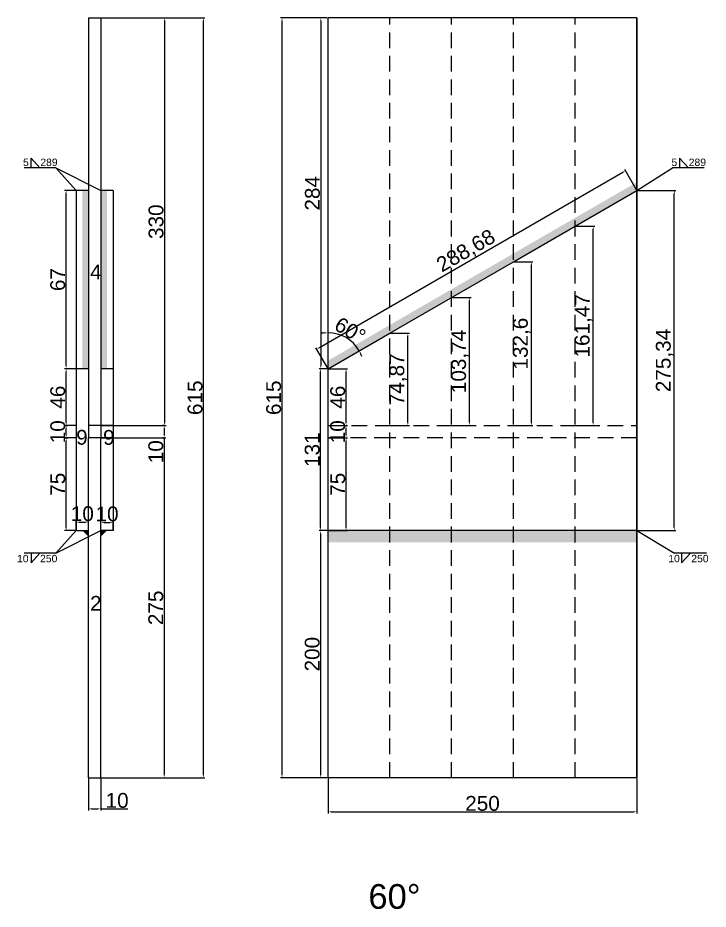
# Model space of a CAD drawing. Header units: millimetres. Extents: x 1455 to 24185, y -7314 to 4772.
# Drawn here: x 4227 to 4785, y -3964 to -3243 of the extents above; entities that cross this region are included whole.
import ezdxf

# ---------------------------------------------------------------- set-up
doc = ezdxf.new("R2010")
doc.units = ezdxf.units.MM
doc.linetypes.add('DASHED', pattern=[19.05, 12.7, -6.35])
for name, color, linetype in [('尺寸标注', 6, 'Continuous'), ('标号', 4, 'Continuous'), ('焊缝', 250, 'Continuous')]:
    doc.layers.add(name, color=color, linetype=linetype)
doc.styles.get("Standard").update_dxf_attribs({"font": 'arial.ttf'})
doc.dimstyles.new('ISO-25-JHF', dxfattribs={"dimtxt": 12, "dimasz": 2.5, "dimexe": 1.25, "dimexo": 0.625, "dimtad": 1, "dimtxsty": 'Standard', "dimcen": 2.5, "dimadec": 0, "dimazin": 0, "dimtfac": 1, "dimtmove": 0, "dimatfit": 3, "dimfxl": 1, "dimarcsym": 0})

# ---------------------------------------------------------------- blocks, each defined once
blk = doc.blocks.new('*D473')
at = {"layer": 'Defpoints', "color": 0, "transparency": 16777216}
for p in [(4477.6, -3271.48), (4577.6, -3468.87), (4496.31, -3504.31), (4477.6, -3526.61), (4477.6, -3886.48)]:
    blk.add_point(p, dxfattribs=at)
at = {"layer": '尺寸标注', "color": 0, "lineweight": -2, "transparency": 16777216}
for start, end in [(94.92197, 99.84395), (30, 90), (20.15605, 25.07803)]:
    blk.add_arc((4477.6, -3526.61), 29.11, start, end, dxfattribs=at)
at = {"layer": '尺寸标注', "color": 0, "transparency": 16777216}
for points in [[(4475.08, -3497.19), (4475.12, -3498.02), (4477.6, -3497.5)], [(4503.6, -3514.46), (4504.33, -3514.08), (4502.81, -3512.05)]]:
    blk.add_solid(points, dxfattribs=at)
at = {"layer": '尺寸标注', "color": 0, "transparency": 16777216, "insert": (4495.53, -3495.55), "char_height": 12, "attachment_point": 5, "rotation": 330}
blk.add_mtext('60°', dxfattribs=at)
blk = doc.blocks.new('*D474')
at = {"layer": 'Defpoints', "color": 0, "transparency": 16777216}
for p in [(4477.6, -3857.61), (4727.6, -3857.61), (4727.6, -3885.2)]:
    blk.add_point(p, dxfattribs=at)
at = {"layer": '尺寸标注', "color": 0, "lineweight": -2, "transparency": 16777216}
for p, q in [((4477.6, -3858.23), (4477.6, -3886.45)), ((4727.6, -3858.23), (4727.6, -3886.45)), ((4480.1, -3885.2), (4725.1, -3885.2))]:
    blk.add_line(p, q, dxfattribs=at)
at = {"layer": '尺寸标注', "color": 0, "transparency": 16777216}
for points in [[(4480.1, -3884.78), (4480.1, -3885.61), (4477.6, -3885.2)], [(4725.1, -3884.78), (4725.1, -3885.61), (4727.6, -3885.2)]]:
    blk.add_solid(points, dxfattribs=at)
at = {"layer": '尺寸标注', "color": 0, "transparency": 16777216, "insert": (4602.6, -3878.45), "char_height": 12, "attachment_point": 5}
blk.add_mtext('250', dxfattribs=at)
blk = doc.blocks.new('*D513')
at = {"layer": 'Defpoints', "color": 0, "transparency": 16777216}
for p in [(4727.6, -3382.27), (4757.84, -3382.27), (4727.6, -3657.61)]:
    blk.add_point(p, dxfattribs=at)
at = {"layer": '尺寸标注', "color": 0, "lineweight": -2, "transparency": 16777216}
for p, q in [((4728.22, -3382.27), (4759.09, -3382.27)), ((4757.84, -3655.11), (4757.84, -3384.77)), ((4728.22, -3657.61), (4759.09, -3657.61))]:
    blk.add_line(p, q, dxfattribs=at)
at = {"layer": '尺寸标注', "color": 0, "transparency": 16777216}
for points in [[(4757.42, -3384.77), (4758.25, -3384.77), (4757.84, -3382.27)], [(4757.42, -3655.11), (4758.25, -3655.11), (4757.84, -3657.61)]]:
    blk.add_solid(points, dxfattribs=at)
at = {"layer": '尺寸标注', "color": 0, "transparency": 16777216, "insert": (4750, -3519.94), "char_height": 12, "attachment_point": 5, "rotation": 90}
blk.add_mtext('275,34', dxfattribs=at)
blk = doc.blocks.new('*D514')
at = {"layer": 'Defpoints', "color": 0, "transparency": 16777216}
for p in [(4477.6, -3582.61), (4492.18, -3582.61), (4477.6, -3657.61)]:
    blk.add_point(p, dxfattribs=at)
at = {"layer": '尺寸标注', "color": 0, "lineweight": -2, "transparency": 16777216}
for p, q in [((4478.22, -3582.61), (4493.43, -3582.61)), ((4492.18, -3655.11), (4492.18, -3585.11)), ((4478.22, -3657.61), (4493.43, -3657.61))]:
    blk.add_line(p, q, dxfattribs=at)
at = {"layer": '尺寸标注', "color": 0, "transparency": 16777216}
for points in [[(4491.77, -3585.11), (4492.6, -3585.11), (4492.18, -3582.61)], [(4491.77, -3655.11), (4492.6, -3655.11), (4492.18, -3657.61)]]:
    blk.add_solid(points, dxfattribs=at)
at = {"layer": '尺寸标注', "color": 0, "transparency": 16777216, "insert": (4485.46, -3620.11), "char_height": 12, "attachment_point": 5, "rotation": 90}
blk.add_mtext('75', dxfattribs=at)
blk = doc.blocks.new('*D515')
at = {"layer": 'Defpoints', "color": 0, "transparency": 16777216}
for p in [(4477.6, -3572.61), (4492.18, -3572.61), (4477.6, -3582.61)]:
    blk.add_point(p, dxfattribs=at)
at = {"layer": '尺寸标注', "color": 0, "lineweight": -2, "transparency": 16777216}
for p, q in [((4478.22, -3572.61), (4493.43, -3572.61)), ((4492.18, -3580.11), (4492.18, -3575.11)), ((4478.22, -3582.61), (4493.43, -3582.61))]:
    blk.add_line(p, q, dxfattribs=at)
at = {"layer": '尺寸标注', "color": 0, "transparency": 16777216}
for points in [[(4491.77, -3575.11), (4492.6, -3575.11), (4492.18, -3572.61)], [(4491.77, -3580.11), (4492.6, -3580.11), (4492.18, -3582.61)]]:
    blk.add_solid(points, dxfattribs=at)
at = {"layer": '尺寸标注', "color": 0, "transparency": 16777216, "insert": (4485.43, -3577.61), "char_height": 12, "attachment_point": 5, "rotation": 90}
blk.add_mtext('10', dxfattribs=at)
blk = doc.blocks.new('*D475')
at = {"layer": 'Defpoints', "color": 0, "transparency": 16777216}
for p in [(4477.6, -3526.61), (4492.18, -3526.61), (4477.6, -3572.61)]:
    blk.add_point(p, dxfattribs=at)
at = {"layer": '尺寸标注', "color": 0, "lineweight": -2, "transparency": 16777216}
for p, q in [((4478.22, -3526.61), (4493.43, -3526.61)), ((4492.18, -3570.11), (4492.18, -3529.11)), ((4478.22, -3572.61), (4493.43, -3572.61))]:
    blk.add_line(p, q, dxfattribs=at)
at = {"layer": '尺寸标注', "color": 0, "transparency": 16777216}
for points in [[(4491.77, -3529.11), (4492.6, -3529.11), (4492.18, -3526.61)], [(4491.77, -3570.11), (4492.6, -3570.11), (4492.18, -3572.61)]]:
    blk.add_solid(points, dxfattribs=at)
at = {"layer": '尺寸标注', "color": 0, "transparency": 16777216, "insert": (4485.43, -3549.61), "char_height": 12, "attachment_point": 5, "rotation": 90}
blk.add_mtext('46', dxfattribs=at)
blk = doc.blocks.new('*D476')
at = {"layer": 'Defpoints', "color": 0, "transparency": 16777216}
for p in [(4471.56, -3526.61), (4477.6, -3526.61), (4477.6, -3657.61)]:
    blk.add_point(p, dxfattribs=at)
at = {"layer": '尺寸标注', "color": 0, "lineweight": -2, "transparency": 16777216}
for p, q in [((4476.97, -3526.61), (4470.31, -3526.61)), ((4471.56, -3655.11), (4471.56, -3529.11)), ((4476.97, -3657.61), (4470.31, -3657.61))]:
    blk.add_line(p, q, dxfattribs=at)
at = {"layer": '尺寸标注', "color": 0, "transparency": 16777216}
for points in [[(4471.15, -3529.11), (4471.98, -3529.11), (4471.56, -3526.61)], [(4471.15, -3655.11), (4471.98, -3655.11), (4471.56, -3657.61)]]:
    blk.add_solid(points, dxfattribs=at)
at = {"layer": '尺寸标注', "color": 0, "transparency": 16777216, "insert": (4464.81, -3592.11), "char_height": 12, "attachment_point": 5, "rotation": 90}
blk.add_mtext('131', dxfattribs=at)
blk = doc.blocks.new('*D477')
at = {"layer": 'Defpoints', "color": 0, "transparency": 16777216}
for p in [(4440.34, -3242.61), (4477.6, -3242.61), (4477.6, -3857.61)]:
    blk.add_point(p, dxfattribs=at)
at = {"layer": '尺寸标注', "color": 0, "lineweight": -2, "transparency": 16777216}
for p, q in [((4476.97, -3242.61), (4439.09, -3242.61)), ((4440.34, -3855.11), (4440.34, -3245.11)), ((4476.97, -3857.61), (4439.09, -3857.61))]:
    blk.add_line(p, q, dxfattribs=at)
at = {"layer": '尺寸标注', "color": 0, "transparency": 16777216}
for points in [[(4439.92, -3245.11), (4440.76, -3245.11), (4440.34, -3242.61)], [(4439.92, -3855.11), (4440.76, -3855.11), (4440.34, -3857.61)]]:
    blk.add_solid(points, dxfattribs=at)
at = {"layer": '尺寸标注', "color": 0, "transparency": 16777216, "insert": (4433.59, -3550.11), "char_height": 12, "attachment_point": 5, "rotation": 90}
blk.add_mtext('615', dxfattribs=at)
blk = doc.blocks.new('*D517')
at = {"layer": 'Defpoints', "color": 0, "transparency": 16777216}
for p in [(4283.71, -3857.61), (4293.71, -3857.61), (4293.71, -3882.81)]:
    blk.add_point(p, dxfattribs=at)
at = {"layer": '尺寸标注', "color": 0, "lineweight": -2, "transparency": 16777216}
for p, q in [((4283.71, -3858.23), (4283.71, -3884.06)), ((4293.71, -3858.23), (4293.71, -3884.06)), ((4286.21, -3882.81), (4291.21, -3882.81)), ((4293.71, -3882.81), (4315.48, -3882.81))]:
    blk.add_line(p, q, dxfattribs=at)
at = {"layer": '尺寸标注', "color": 0, "transparency": 16777216}
for points in [[(4286.21, -3882.39), (4286.21, -3883.22), (4283.71, -3882.81)], [(4291.21, -3882.39), (4291.21, -3883.22), (4293.71, -3882.81)]]:
    blk.add_solid(points, dxfattribs=at)
at = {"layer": '尺寸标注', "color": 0, "transparency": 16777216, "insert": (4306.85, -3876.05), "char_height": 12, "attachment_point": 5}
blk.add_mtext('10', dxfattribs=at)
blk = doc.blocks.new('*D518')
at = {"layer": 'Defpoints', "color": 0, "transparency": 16777216}
for p in [(4283.71, -3650.72), (4273.71, -3657.61), (4283.71, -3657.61)]:
    blk.add_point(p, dxfattribs=at)
at = {"layer": '尺寸标注', "color": 0, "lineweight": -2, "transparency": 16777216}
for p, q in [((4273.71, -3656.98), (4273.71, -3649.47)), ((4283.71, -3656.98), (4283.71, -3649.47)), ((4276.21, -3650.72), (4281.21, -3650.72))]:
    blk.add_line(p, q, dxfattribs=at)
at = {"layer": '尺寸标注', "color": 0, "transparency": 16777216}
for points in [[(4276.21, -3650.31), (4276.21, -3651.14), (4273.71, -3650.72)], [(4281.21, -3650.31), (4281.21, -3651.14), (4283.71, -3650.72)]]:
    blk.add_solid(points, dxfattribs=at)
at = {"layer": '尺寸标注', "color": 0, "transparency": 16777216, "insert": (4278.71, -3643.97), "char_height": 12, "attachment_point": 5}
blk.add_mtext('10', dxfattribs=at)
blk = doc.blocks.new('*D519')
at = {"layer": 'Defpoints', "color": 0, "transparency": 16777216}
for p in [(4303.71, -3650.94), (4293.71, -3657.61), (4303.71, -3657.61)]:
    blk.add_point(p, dxfattribs=at)
at = {"layer": '尺寸标注', "color": 0, "lineweight": -2, "transparency": 16777216}
for p, q in [((4293.71, -3656.98), (4293.71, -3649.69)), ((4303.71, -3656.98), (4303.71, -3649.69)), ((4296.21, -3650.94), (4301.21, -3650.94))]:
    blk.add_line(p, q, dxfattribs=at)
at = {"layer": '尺寸标注', "color": 0, "transparency": 16777216}
for points in [[(4296.21, -3650.52), (4296.21, -3651.36), (4293.71, -3650.94)], [(4301.21, -3650.52), (4301.21, -3651.36), (4303.71, -3650.94)]]:
    blk.add_solid(points, dxfattribs=at)
at = {"layer": '尺寸标注', "color": 0, "transparency": 16777216, "insert": (4298.71, -3644.19), "char_height": 12, "attachment_point": 5}
blk.add_mtext('10', dxfattribs=at)
blk = doc.blocks.new('*D478')
at = {"layer": 'Defpoints', "color": 0, "transparency": 16777216}
for p in [(4293.71, -3242.61), (4293.71, -3572.61), (4345.18, -3572.61)]:
    blk.add_point(p, dxfattribs=at)
at = {"layer": '尺寸标注', "color": 0, "lineweight": -2, "transparency": 16777216}
for p, q in [((4294.34, -3242.61), (4346.43, -3242.61)), ((4345.18, -3245.11), (4345.18, -3570.11)), ((4294.34, -3572.61), (4346.43, -3572.61))]:
    blk.add_line(p, q, dxfattribs=at)
at = {"layer": '尺寸标注', "color": 0, "transparency": 16777216}
for points in [[(4344.76, -3245.11), (4345.6, -3245.11), (4345.18, -3242.61)], [(4344.76, -3570.11), (4345.6, -3570.11), (4345.18, -3572.61)]]:
    blk.add_solid(points, dxfattribs=at)
at = {"layer": '尺寸标注', "color": 0, "transparency": 16777216, "insert": (4338.42, -3407.61), "char_height": 12, "attachment_point": 5, "rotation": 90}
blk.add_mtext('330', dxfattribs=at)
blk = doc.blocks.new('*D479')
at = {"layer": 'Defpoints', "color": 0, "transparency": 16777216}
for p in [(4345.18, -3572.61), (4344.97, -3582.61), (4345.18, -3582.61)]:
    blk.add_point(p, dxfattribs=at)
at = {"layer": '尺寸标注', "color": 0, "lineweight": -2, "transparency": 16777216}
for p, q in [((4344.56, -3572.61), (4343.72, -3572.61)), ((4344.97, -3575.11), (4344.97, -3580.11)), ((4344.56, -3582.61), (4343.72, -3582.61)), ((4344.97, -3582.61), (4344.97, -3602.38))]:
    blk.add_line(p, q, dxfattribs=at)
at = {"layer": '尺寸标注', "color": 0, "transparency": 16777216}
for points in [[(4344.56, -3575.11), (4345.39, -3575.11), (4344.97, -3572.61)], [(4344.56, -3580.11), (4345.39, -3580.11), (4344.97, -3582.61)]]:
    blk.add_solid(points, dxfattribs=at)
at = {"layer": '尺寸标注', "color": 0, "transparency": 16777216, "insert": (4338.22, -3593.74), "char_height": 12, "attachment_point": 5, "rotation": 90}
blk.add_mtext('10', dxfattribs=at)
blk = doc.blocks.new('*D520')
at = {"layer": 'Defpoints', "color": 0, "transparency": 16777216}
for p in [(4293.71, -3242.61), (4376.71, -3242.61), (4293.71, -3857.61)]:
    blk.add_point(p, dxfattribs=at)
at = {"layer": '尺寸标注', "color": 0, "lineweight": -2, "transparency": 16777216}
for p, q in [((4294.34, -3242.61), (4377.96, -3242.61)), ((4376.71, -3855.11), (4376.71, -3245.11)), ((4294.34, -3857.61), (4377.96, -3857.61))]:
    blk.add_line(p, q, dxfattribs=at)
at = {"layer": '尺寸标注', "color": 0, "transparency": 16777216}
for points in [[(4376.29, -3245.11), (4377.12, -3245.11), (4376.71, -3242.61)], [(4376.29, -3855.11), (4377.12, -3855.11), (4376.71, -3857.61)]]:
    blk.add_solid(points, dxfattribs=at)
at = {"layer": '尺寸标注', "color": 0, "transparency": 16777216, "insert": (4369.96, -3550.11), "char_height": 12, "attachment_point": 5, "rotation": 90}
blk.add_mtext('615', dxfattribs=at)
blk = doc.blocks.new('*D521')
at = {"layer": 'Defpoints', "color": 0, "transparency": 16777216}
for p in [(4293.71, -3582.61), (4293.71, -3857.61), (4344.94, -3857.61)]:
    blk.add_point(p, dxfattribs=at)
at = {"layer": '尺寸标注', "color": 0, "lineweight": -2, "transparency": 16777216}
for p, q in [((4294.34, -3582.61), (4346.19, -3582.61)), ((4344.94, -3585.11), (4344.94, -3855.11)), ((4294.34, -3857.61), (4346.19, -3857.61))]:
    blk.add_line(p, q, dxfattribs=at)
at = {"layer": '尺寸标注', "color": 0, "transparency": 16777216}
for points in [[(4344.52, -3585.11), (4345.36, -3585.11), (4344.94, -3582.61)], [(4344.52, -3855.11), (4345.36, -3855.11), (4344.94, -3857.61)]]:
    blk.add_solid(points, dxfattribs=at)
at = {"layer": '尺寸标注', "color": 0, "transparency": 16777216, "insert": (4338.19, -3720.11), "char_height": 12, "attachment_point": 5, "rotation": 90}
blk.add_mtext('275', dxfattribs=at)
blk = doc.blocks.new('*D522')
at = {"layer": 'Defpoints', "color": 0, "transparency": 16777216}
for p in [(4265.63, -3582.61), (4273.71, -3582.61), (4273.71, -3657.61)]:
    blk.add_point(p, dxfattribs=at)
at = {"layer": '尺寸标注', "color": 0, "lineweight": -2, "transparency": 16777216}
for p, q in [((4273.09, -3582.61), (4264.38, -3582.61)), ((4265.63, -3655.11), (4265.63, -3585.11)), ((4273.09, -3657.61), (4264.38, -3657.61))]:
    blk.add_line(p, q, dxfattribs=at)
at = {"layer": '尺寸标注', "color": 0, "transparency": 16777216}
for points in [[(4265.22, -3585.11), (4266.05, -3585.11), (4265.63, -3582.61)], [(4265.22, -3655.11), (4266.05, -3655.11), (4265.63, -3657.61)]]:
    blk.add_solid(points, dxfattribs=at)
at = {"layer": '尺寸标注', "color": 0, "transparency": 16777216, "insert": (4258.9, -3620.11), "char_height": 12, "attachment_point": 5, "rotation": 90}
blk.add_mtext('75', dxfattribs=at)
blk = doc.blocks.new('*D523')
at = {"layer": 'Defpoints', "color": 0, "transparency": 16777216}
for p in [(4265.63, -3526.61), (4273.71, -3526.61), (4273.71, -3572.61)]:
    blk.add_point(p, dxfattribs=at)
at = {"layer": '尺寸标注', "color": 0, "lineweight": -2, "transparency": 16777216}
for p, q in [((4273.09, -3526.61), (4264.38, -3526.61)), ((4265.63, -3570.11), (4265.63, -3529.11)), ((4273.09, -3572.61), (4264.38, -3572.61))]:
    blk.add_line(p, q, dxfattribs=at)
at = {"layer": '尺寸标注', "color": 0, "transparency": 16777216}
for points in [[(4265.22, -3529.11), (4266.05, -3529.11), (4265.63, -3526.61)], [(4265.22, -3570.11), (4266.05, -3570.11), (4265.63, -3572.61)]]:
    blk.add_solid(points, dxfattribs=at)
at = {"layer": '尺寸标注', "color": 0, "transparency": 16777216, "insert": (4258.88, -3549.61), "char_height": 12, "attachment_point": 5, "rotation": 90}
blk.add_mtext('46', dxfattribs=at)
blk = doc.blocks.new('*D480')
at = {"layer": 'Defpoints', "color": 0, "transparency": 16777216}
for p in [(4263.71, -3572.61), (4265.63, -3572.61), (4263.71, -3582.61)]:
    blk.add_point(p, dxfattribs=at)
at = {"layer": '尺寸标注', "color": 0, "lineweight": -2, "transparency": 16777216}
for p, q in [((4264.34, -3572.61), (4266.88, -3572.61)), ((4265.63, -3580.11), (4265.63, -3575.11)), ((4264.34, -3582.61), (4266.88, -3582.61))]:
    blk.add_line(p, q, dxfattribs=at)
at = {"layer": '尺寸标注', "color": 0, "transparency": 16777216}
for points in [[(4265.22, -3575.11), (4266.05, -3575.11), (4265.63, -3572.61)], [(4265.22, -3580.11), (4266.05, -3580.11), (4265.63, -3582.61)]]:
    blk.add_solid(points, dxfattribs=at)
at = {"layer": '尺寸标注', "color": 0, "transparency": 16777216, "insert": (4258.88, -3577.61), "char_height": 12, "attachment_point": 5, "rotation": 90}
blk.add_mtext('10', dxfattribs=at)
blk = doc.blocks.new('*D524')
at = {"layer": 'Defpoints', "color": 0, "transparency": 16777216}
for p in [(4265.59, -3382.27), (4273.71, -3382.27), (4273.71, -3526.61)]:
    blk.add_point(p, dxfattribs=at)
at = {"layer": '尺寸标注', "color": 0, "lineweight": -2, "transparency": 16777216}
for p, q in [((4273.09, -3382.27), (4264.34, -3382.27)), ((4265.59, -3524.11), (4265.59, -3384.77)), ((4273.09, -3526.61), (4264.34, -3526.61))]:
    blk.add_line(p, q, dxfattribs=at)
at = {"layer": '尺寸标注', "color": 0, "transparency": 16777216}
for points in [[(4265.18, -3384.77), (4266.01, -3384.77), (4265.59, -3382.27)], [(4265.18, -3524.11), (4266.01, -3524.11), (4265.59, -3526.61)]]:
    blk.add_solid(points, dxfattribs=at)
at = {"layer": '尺寸标注', "color": 0, "transparency": 16777216, "insert": (4258.84, -3454.44), "char_height": 12, "attachment_point": 5, "rotation": 90}
blk.add_mtext('67', dxfattribs=at)
blk = doc.blocks.new('*D525')
at = {"layer": 'Defpoints', "color": 0, "transparency": 16777216}
for p in [(4718.43, -3366.39), (4727.6, -3382.27), (4477.6, -3526.61)]:
    blk.add_point(p, dxfattribs=at)
at = {"layer": '尺寸标注', "color": 0, "lineweight": -2, "transparency": 16777216}
for p, q in [((4470.59, -3509.48), (4716.26, -3367.64)), ((4727.29, -3381.73), (4717.8, -3365.31)), ((4477.29, -3526.07), (4467.8, -3509.64))]:
    blk.add_line(p, q, dxfattribs=at)
at = {"layer": '尺寸标注', "color": 0, "transparency": 16777216}
for points in [[(4716.06, -3367.28), (4716.47, -3368), (4718.43, -3366.39)], [(4470.39, -3509.12), (4470.8, -3509.84), (4468.43, -3510.73)]]:
    blk.add_solid(points, dxfattribs=at)
at = {"layer": '尺寸标注', "color": 0, "transparency": 16777216, "insert": (4589.51, -3431.77), "char_height": 12, "attachment_point": 5, "rotation": 30}
blk.add_mtext('288,68', dxfattribs=at)
blk = doc.blocks.new('*D482')
at = {"layer": 'Defpoints', "color": 0, "transparency": 16777216}
for p in [(4477.6, -3242.61), (4471.73, -3526.61), (4477.6, -3526.61)]:
    blk.add_point(p, dxfattribs=at)
at = {"layer": '尺寸标注', "color": 0, "lineweight": -2, "transparency": 16777216}
for p, q in [((4476.97, -3242.61), (4470.48, -3242.61)), ((4471.73, -3245.11), (4471.73, -3524.11)), ((4476.97, -3526.61), (4470.48, -3526.61))]:
    blk.add_line(p, q, dxfattribs=at)
at = {"layer": '尺寸标注', "color": 0, "transparency": 16777216}
for points in [[(4471.31, -3245.11), (4472.14, -3245.11), (4471.73, -3242.61)], [(4471.31, -3524.11), (4472.14, -3524.11), (4471.73, -3526.61)]]:
    blk.add_solid(points, dxfattribs=at)
at = {"layer": '尺寸标注', "color": 0, "transparency": 16777216, "insert": (4464.97, -3384.61), "char_height": 12, "attachment_point": 5, "rotation": 90}
blk.add_mtext('284', dxfattribs=at)
blk = doc.blocks.new('*D526')
at = {"layer": 'Defpoints', "color": 0, "transparency": 16777216}
for p in [(4477.6, -3657.61), (4471.56, -3857.61), (4477.6, -3857.61)]:
    blk.add_point(p, dxfattribs=at)
at = {"layer": '尺寸标注', "color": 0, "lineweight": -2, "transparency": 16777216}
for p, q in [((4476.97, -3657.61), (4470.31, -3657.61)), ((4471.56, -3660.11), (4471.56, -3855.11)), ((4476.97, -3857.61), (4470.31, -3857.61))]:
    blk.add_line(p, q, dxfattribs=at)
at = {"layer": '尺寸标注', "color": 0, "transparency": 16777216}
for points in [[(4471.15, -3660.11), (4471.98, -3660.11), (4471.56, -3657.61)], [(4471.15, -3855.11), (4471.98, -3855.11), (4471.56, -3857.61)]]:
    blk.add_solid(points, dxfattribs=at)
at = {"layer": '尺寸标注', "color": 0, "transparency": 16777216, "insert": (4464.81, -3757.61), "char_height": 12, "attachment_point": 5, "rotation": 90}
blk.add_mtext('200', dxfattribs=at)
blk = doc.blocks.new('*D583')
at = {"layer": 'Defpoints', "color": 0, "transparency": 16777216}
for p in [(4527.6, -3497.74), (4542.18, -3497.74), (4527.6, -3572.61)]:
    blk.add_point(p, dxfattribs=at)
at = {"layer": '尺寸标注', "color": 0, "lineweight": -2, "transparency": 16777216}
for p, q in [((4528.22, -3497.74), (4543.43, -3497.74)), ((4542.18, -3570.11), (4542.18, -3500.24)), ((4528.22, -3572.61), (4543.43, -3572.61))]:
    blk.add_line(p, q, dxfattribs=at)
at = {"layer": '尺寸标注', "color": 0, "transparency": 16777216}
for points in [[(4541.77, -3500.24), (4542.6, -3500.24), (4542.18, -3497.74)], [(4541.77, -3570.11), (4542.6, -3570.11), (4542.18, -3572.61)]]:
    blk.add_solid(points, dxfattribs=at)
at = {"layer": '尺寸标注', "color": 0, "transparency": 16777216, "insert": (4534.35, -3535.17), "char_height": 12, "attachment_point": 5, "rotation": 90}
blk.add_mtext('74,87', dxfattribs=at)
blk = doc.blocks.new('*D584')
at = {"layer": 'Defpoints', "color": 0, "transparency": 16777216}
for p in [(4577.6, -3468.87), (4592.18, -3468.87), (4577.6, -3572.61)]:
    blk.add_point(p, dxfattribs=at)
at = {"layer": '尺寸标注', "color": 0, "lineweight": -2, "transparency": 16777216}
for p, q in [((4578.22, -3468.87), (4593.43, -3468.87)), ((4592.18, -3570.11), (4592.18, -3471.37)), ((4578.22, -3572.61), (4593.43, -3572.61))]:
    blk.add_line(p, q, dxfattribs=at)
at = {"layer": '尺寸标注', "color": 0, "transparency": 16777216}
for points in [[(4591.77, -3471.37), (4592.6, -3471.37), (4592.18, -3468.87)], [(4591.77, -3570.11), (4592.6, -3570.11), (4592.18, -3572.61)]]:
    blk.add_solid(points, dxfattribs=at)
at = {"layer": '尺寸标注', "color": 0, "transparency": 16777216, "insert": (4584.35, -3520.74), "char_height": 12, "attachment_point": 5, "rotation": 90}
blk.add_mtext('103,74', dxfattribs=at)
blk = doc.blocks.new('*D585')
at = {"layer": 'Defpoints', "color": 0, "transparency": 16777216}
for p in [(4627.6, -3440.01), (4642.18, -3440.01), (4627.6, -3572.61)]:
    blk.add_point(p, dxfattribs=at)
at = {"layer": '尺寸标注', "color": 0, "lineweight": -2, "transparency": 16777216}
for p, q in [((4628.22, -3440.01), (4643.43, -3440.01)), ((4642.18, -3570.11), (4642.18, -3442.51)), ((4628.22, -3572.61), (4643.43, -3572.61))]:
    blk.add_line(p, q, dxfattribs=at)
at = {"layer": '尺寸标注', "color": 0, "transparency": 16777216}
for points in [[(4641.77, -3442.51), (4642.6, -3442.51), (4642.18, -3440.01)], [(4641.77, -3570.11), (4642.6, -3570.11), (4642.18, -3572.61)]]:
    blk.add_solid(points, dxfattribs=at)
at = {"layer": '尺寸标注', "color": 0, "transparency": 16777216, "insert": (4634.35, -3506.31), "char_height": 12, "attachment_point": 5, "rotation": 90}
blk.add_mtext('132,6', dxfattribs=at)
blk = doc.blocks.new('*D586')
at = {"layer": 'Defpoints', "color": 0, "transparency": 16777216}
for p in [(4677.6, -3411.14), (4692.18, -3411.14), (4677.6, -3572.61)]:
    blk.add_point(p, dxfattribs=at)
at = {"layer": '尺寸标注', "color": 0, "lineweight": -2, "transparency": 16777216}
for p, q in [((4678.22, -3411.14), (4693.43, -3411.14)), ((4692.18, -3570.11), (4692.18, -3413.64)), ((4678.22, -3572.61), (4693.43, -3572.61))]:
    blk.add_line(p, q, dxfattribs=at)
at = {"layer": '尺寸标注', "color": 0, "transparency": 16777216}
for points in [[(4691.77, -3413.64), (4692.6, -3413.64), (4692.18, -3411.14)], [(4691.77, -3570.11), (4692.6, -3570.11), (4692.18, -3572.61)]]:
    blk.add_solid(points, dxfattribs=at)
at = {"layer": '尺寸标注', "color": 0, "transparency": 16777216, "insert": (4684.35, -3491.87), "char_height": 12, "attachment_point": 5, "rotation": 90}
blk.add_mtext('161,47', dxfattribs=at)

msp = doc.modelspace()

# ---------------------------------------------------------------- hatches: boundary and pattern name
at = {"layer": '焊缝'}
h = msp.add_hatch(color=250, dxfattribs=at)
h.dxf.hatch_style = 1
h.paths.add_polyline_path([(4477.598, -3520.062), (4477.598, -3526.608), (4727.598, -3382.27), (4727.598, -3375.602)])
h = msp.add_hatch(color=250, dxfattribs=at)
h.dxf.hatch_style = 1
h.paths.add_polyline_path([(4283.712, -3382.27), (4278.727, -3382.27), (4278.727, -3526.608), (4283.727, -3526.608)])
h = msp.add_hatch(color=250, dxfattribs=at)
h.dxf.hatch_style = 1
h.paths.add_polyline_path([(4298.712, -3382.27), (4293.727, -3382.27), (4293.727, -3526.608), (4298.727, -3526.608)])
h = msp.add_hatch(color=250, dxfattribs=at)
h.dxf.hatch_style = 1
h.paths.add_polyline_path([(4477.598, -3657.178), (4477.598, -3667.178), (4727.598, -3667.178), (4727.598, -3657.178)])
h = msp.add_hatch(color=250, dxfattribs=at)
h.dxf.hatch_style = 1
h.paths.add_polyline_path([(4283.712, -3662.608), (4278.712, -3657.608), (4283.712, -3657.608)])
h = msp.add_hatch(color=250, dxfattribs=at)
h.dxf.hatch_style = 1
h.paths.add_polyline_path([(4293.712, -3662.608), (4298.712, -3657.608), (4293.712, -3657.608)])

# ---------------------------------------------------------------- linework, layer by layer
for p, q in [((4283.712, -3242.608), (4293.712, -3242.608)), ((4283.712, -3242.608), (4283.712, -3572.608)), ((4293.712, -3242.608), (4293.712, -3572.608)), ((4477.598, -3857.608), (4477.598, -3242.608)), ((4727.598, -3242.608), (4477.598, -3242.608)), ((4727.598, -3242.608), (4727.598, -3857.608)), ((4727.598, -3857.608), (4727.598, -3242.608)), ((4273.712, -3382.27), (4273.712, -3657.608)), ((4283.712, -3382.27), (4273.712, -3382.27)), ((4303.712, -3382.27), (4293.712, -3382.27)), ((4303.712, -3382.27), (4303.712, -3657.608)), ((4627.598, -3440.005), (4727.598, -3382.27)), ((4527.598, -3497.74), (4627.598, -3440.005)), ((4477.598, -3526.608), (4527.598, -3497.74)), ((4283.712, -3526.608), (4273.712, -3526.608)), ((4303.712, -3526.608), (4293.712, -3526.608)), ((4303.712, -3572.608), (4283.712, -3572.608)), ((4283.712, -3572.608), (4283.712, -3582.608)), ((4293.712, -3572.608), (4293.712, -3582.608)), ((4303.712, -3582.608), (4283.712, -3582.608)), ((4283.712, -3857.608), (4283.712, -3582.608)), ((4293.712, -3857.608), (4293.712, -3582.608)), ((4273.712, -3657.608), (4283.712, -3657.608)), ((4303.712, -3657.608), (4293.712, -3657.608)), ((4527.598, -3657.608), (4477.598, -3657.608)), ((4627.598, -3657.608), (4527.598, -3657.608)), ((4727.598, -3657.608), (4627.598, -3657.608)), ((4283.712, -3857.608), (4293.712, -3857.608)), ((4527.598, -3857.608), (4477.598, -3857.608)), ((4627.598, -3857.608), (4527.598, -3857.608)), ((4727.598, -3857.608), (4627.598, -3857.608))]:
    msp.add_line(p, q)
at = {"linetype": 'DASHED'}
for p, q in [((4527.598, -3857.608), (4527.598, -3242.608)), ((4577.598, -3857.608), (4577.598, -3242.608)), ((4627.598, -3857.608), (4627.598, -3242.608)), ((4677.598, -3857.608), (4677.598, -3242.608)), ((4477.598, -3572.608), (4527.598, -3572.608)), ((4527.598, -3572.608), (4627.598, -3572.608)), ((4627.598, -3572.608), (4727.598, -3572.608)), ((4527.598, -3582.608), (4477.598, -3582.608)), ((4627.598, -3582.608), (4527.598, -3582.608)), ((4727.598, -3582.608), (4627.598, -3582.608))]:
    msp.add_line(p, q, dxfattribs=at)
at = {"layer": '尺寸标注'}
for p, q in [((4237.208, -3364.08), (4237.208, -3356.316)), ((4237.208, -3356.316), (4244.439, -3364.08)), ((4762.005, -3356.316), (4769.237, -3364.08)), ((4762.005, -3356.316), (4762.005, -3364.08)), ((4257.321, -3364.08), (4231.558, -3364.08)), ((4273.712, -3382.27), (4257.321, -3364.08)), ((4257.321, -3364.08), (4293.712, -3382.27)), ((4727.598, -3382.27), (4756.355, -3364.08)), ((4782.118, -3364.08), (4756.355, -3364.08)), ((4477.598, -3526.608), (4476.726, -3526.608)), ((4273.712, -3657.608), (4257.321, -3675.797)), ((4257.321, -3675.797), (4293.712, -3657.608)), ((4727.598, -3657.608), (4758.048, -3675.797)), ((4257.321, -3675.797), (4231.558, -3675.797)), ((4237.208, -3675.797), (4237.208, -3683.562)), ((4237.208, -3683.562), (4244.439, -3675.797)), ((4783.811, -3675.797), (4758.048, -3675.797)), ((4763.698, -3675.797), (4763.698, -3683.562)), ((4763.698, -3683.562), (4770.929, -3675.797))]:
    msp.add_line(p, q, dxfattribs=at)

# ---------------------------------------------------------------- texts
at = {"insert": (4510.221, -3943.714), "char_height": 20, "attachment_point": 1}
msp.add_mtext_dynamic_manual_height_columns('60° ', width=70.10425, gutter_width=12.5, heights=[0], dxfattribs=at)
at = {"layer": '尺寸标注', "char_height": 6}
for s, insert, attachment_point in [('5    289', (4230.738, -3356.563), 1), ('5    289', (4755.535, -3356.563), 1), ('\\pt0;10    250', (4225.866, -3683.315), 7), ('10    250', (4752.941, -3683.315), 7)]:
    msp.add_mtext_dynamic_manual_height_columns(s, width=68.30832, gutter_width=12.5, heights=[0], dxfattribs=dict(at, insert=insert, attachment_point=attachment_point))
at = {"layer": '标号', "char_height": 12, "attachment_point": 7}
for s, insert in [('4', (4284.96, -3454.318)), ('9 ', (4273.712, -3588.255)), ('9 ', (4295.532, -3588.356)), ('2 ', (4284.96, -3722.492))]:
    msp.add_mtext_dynamic_manual_height_columns(s, width=70.10425, gutter_width=12.5, heights=[0], dxfattribs=dict(at, insert=insert))

# ---------------------------------------------------------------- dimensions: what is measured, and where the dimension line sits
at = {"layer": '尺寸标注'}
for p1, p2, distance, picture, middle in [((4293.712, -3242.608), (4293.712, -3572.608), 51.469, '*D478', (4338.425, -3407.608)), ((4293.712, -3857.608), (4293.712, -3242.608), -82.995, '*D520', (4369.955, -3550.108)), ((4477.598, -3857.608), (4477.598, -3242.608), 37.259, '*D477', (4433.587, -3550.108)), ((4477.598, -3242.608), (4477.598, -3526.608), -5.871, '*D482', (4464.975, -3384.608)), ((4477.598, -3526.608), (4727.598, -3382.27), 18.338, '*D525', (4589.51, -3431.771)), ((4727.598, -3657.608), (4727.598, -3382.27), -30.24, '*D513', (4750.001, -3519.939)), ((4677.598, -3572.608), (4677.598, -3411.138), -14.585, '*D586', (4684.347, -3491.873)), ((4627.598, -3572.608), (4627.598, -3440.005), -14.585, '*D585', (4634.347, -3506.306)), ((4577.59786, -3572.60762), (4577.59786, -3468.87259), -14.58525, '*D584', (4584.34666, -3520.74011)), ((4527.598, -3572.608), (4527.598, -3497.74), -14.585, '*D583', (4534.347, -3535.174)), ((4273.712, -3572.608), (4273.712, -3526.608), 8.08, '*D523', (4258.88, -3549.608)), ((4477.598, -3657.608), (4477.598, -3526.608), 6.034, '*D476', (4464.808, -3592.108)), ((4477.598, -3572.608), (4477.598, -3526.608), -14.585, '*D475', (4485.431, -3549.608)), ((4345.181, -3572.608), (4345.181, -3582.608), -0.208, '*D479', (4338.221, -3593.742)), ((4273.712, -3657.608), (4273.712, -3582.608), 8.08, '*D522', (4258.905, -3620.108)), ((4293.712, -3582.608), (4293.712, -3857.608), 51.227, '*D521', (4338.187, -3720.108)), ((4477.598, -3657.608), (4477.598, -3582.608), -14.585, '*D514', (4485.456, -3620.108)), ((4477.598, -3657.608), (4477.598, -3857.608), -6.034, '*D526', (4464.812, -3757.608)), ((4477.598, -3857.608), (4727.598, -3857.608), -27.59, '*D474', (4602.598, -3878.446))]:
    dim = msp.add_aligned_dim(p1=p1, p2=p2, distance=distance, dimstyle='ISO-25-JHF', dxfattribs=at)
    dim.commit()
    dim.dimension.update_dxf_attribs({"geometry": picture, "text_midpoint": middle})
dim = msp.add_angular_dim_2l(base=(4496.31, -3504.307), line1=((4477.598, -3886.475), (4477.598, -3271.475)), line2=((4477.598, -3526.608), (4577.598, -3468.873)), dimstyle='ISO-25-JHF', dxfattribs=at)
dim.commit()
dim.dimension.update_dxf_attribs({"geometry": '*D473', "text_midpoint": (4495.529, -3495.549)})
dim = msp.add_aligned_dim(p1=(4273.712, -3526.608), p2=(4273.712, -3382.27), distance=8.118, text='67', dimstyle='ISO-25-JHF', dxfattribs=at)
dim.commit()
dim.dimension.update_dxf_attribs({"geometry": '*D524', "text_midpoint": (4258.842, -3454.439)})
for base, p1, p2, angle, picture, middle in [((4265.632, -3572.608), (4263.712, -3582.608), (4263.712, -3572.608), 90, '*D480', (4265.632, -3577.608)), ((4492.183, -3572.608), (4477.598, -3582.608), (4477.598, -3572.608), 90, '*D515', (4492.183, -3577.608)), ((4283.712, -3650.725), (4273.712, -3657.608), (4283.712, -3657.608), 0, '*D518', (4278.712, -3650.725)), ((4303.712, -3650.939), (4293.712, -3657.608), (4303.712, -3657.608), 0, '*D519', (4298.712, -3650.939)), ((4293.712, -3882.806), (4283.712, -3857.608), (4293.712, -3857.608), 0, '*D517', (4306.849, -3882.806))]:
    dim = msp.add_linear_dim(base=base, p1=p1, p2=p2, angle=angle, dimstyle='ISO-25-JHF', dxfattribs=at)
    dim.commit()
    dim.dimension.update_dxf_attribs({"geometry": picture, "text_midpoint": middle, "dimtype": 161})

doc.saveas('drawing.dxf')
